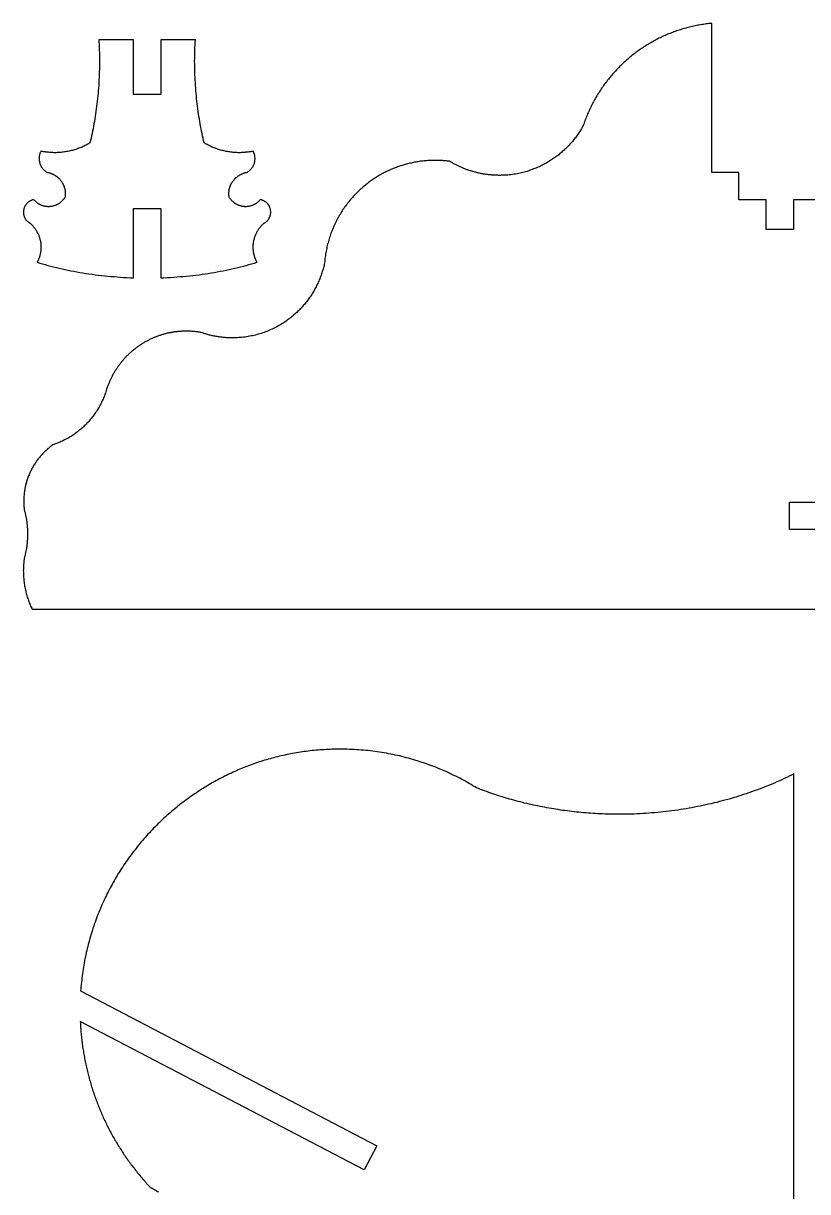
# Model space of a CAD drawing. Extents: x 205 to 567, y 321 to 897.
# Drawn here: x 205.3 to 293.3, y 452.6 to 583.7 of the extents above; entities that cross this region are included whole.
import ezdxf

# ---------------------------------------------------------------- set-up
doc = ezdxf.new("R2010")
doc.units = 0
doc.layers.add('Default_Layer', color=1, linetype='CONTINUOUS')

msp = doc.modelspace()

# ---------------------------------------------------------------- linework, layer by layer
at = {"layer": 'Default_Layer'}
for points in [[(294.79, 563.89), (291.73, 563.89), (291.73, 560.57), (288.66, 560.57), (288.66, 563.89), (285.6, 563.89), (285.6, 566.99), (285.6, 566.99), (282.54, 566.99), (282.54, 583.71), (282.38, 583.69), (282.22, 583.68), (282.07, 583.66), (281.91, 583.64), (281.75, 583.62), (281.6, 583.6), (281.44, 583.57), (281.29, 583.55), (281.13, 583.52), (280.98, 583.49), (280.82, 583.46), (280.67, 583.43), (280.52, 583.4), (280.37, 583.37), (280.22, 583.33), (280.06, 583.29), (279.91, 583.26), (279.76, 583.22), (279.62, 583.18), (279.47, 583.14), (279.32, 583.09), (279.17, 583.05), (279.02, 583), (278.88, 582.96), (278.73, 582.91), (278.59, 582.86), (278.44, 582.81), (278.3, 582.76), (278.16, 582.7), (278.01, 582.65), (277.87, 582.59), (277.73, 582.54), (277.59, 582.48), (277.45, 582.42), (277.31, 582.36), (277.17, 582.3), (277.03, 582.23), (276.9, 582.17), (276.76, 582.1), (276.62, 582.04), (276.49, 581.97), (276.35, 581.9), (276.22, 581.83), (276.09, 581.76), (275.95, 581.68), (275.82, 581.61), (275.69, 581.54), (275.56, 581.46), (275.43, 581.38), (275.3, 581.3), (275.17, 581.23), (275.05, 581.15), (274.92, 581.06), (274.8, 580.98), (274.67, 580.9), (274.55, 580.81), (274.42, 580.73), (274.3, 580.64), (274.18, 580.55), (274.06, 580.46), (273.94, 580.37), (273.82, 580.28), (273.7, 580.19), (273.58, 580.09), (273.47, 580), (273.35, 579.91), (273.24, 579.81), (273.12, 579.71), (273.01, 579.61), (272.9, 579.51), (272.79, 579.41), (272.68, 579.31), (272.57, 579.21), (272.46, 579.11), (272.35, 579), (272.24, 578.9), (272.14, 578.79), (272.03, 578.68), (271.93, 578.57), (271.82, 578.46), (271.72, 578.35), (271.62, 578.24), (271.52, 578.13), (271.42, 578.02), (271.32, 577.91), (271.23, 577.79), (271.13, 577.67), (271.03, 577.56), (270.94, 577.44), (270.85, 577.32), (270.75, 577.2), (270.66, 577.08), (270.57, 576.96), (270.48, 576.84), (270.4, 576.72), (270.31, 576.6), (270.22, 576.47), (270.14, 576.35), (270.05, 576.22), (269.97, 576.09), (269.89, 575.97), (269.81, 575.84), (269.73, 575.71), (269.65, 575.58), (269.57, 575.45), (269.5, 575.32), (269.42, 575.19), (269.35, 575.05), (269.28, 574.92), (269.2, 574.79), (269.13, 574.65), (269.06, 574.51), (269, 574.38), (268.93, 574.24), (268.86, 574.1), (268.8, 573.96), (268.73, 573.82), (268.67, 573.68), (268.61, 573.54), (268.55, 573.4), (268.49, 573.26), (268.44, 573.12), (268.38, 572.97), (268.32, 572.83), (268.27, 572.68), (268.22, 572.54), (268.17, 572.39), (268.12, 572.25), (268.05, 572.13), (267.98, 572.01), (267.91, 571.89), (267.84, 571.78), (267.77, 571.66), (267.7, 571.55), (267.62, 571.43), (267.55, 571.32), (267.47, 571.21), (267.39, 571.1), (267.31, 570.99), (267.23, 570.88), (267.15, 570.78), (267.07, 570.67), (266.98, 570.57), (266.9, 570.46), (266.81, 570.36), (266.72, 570.26), (266.63, 570.16), (266.54, 570.06), (266.45, 569.97), (266.36, 569.87), (266.26, 569.77), (266.17, 569.68), (266.07, 569.59), (265.97, 569.5), (265.87, 569.41), (265.77, 569.32), (265.67, 569.23), (265.57, 569.14), (265.47, 569.06), (265.36, 568.97), (265.26, 568.89), (265.15, 568.81), (265.04, 568.73), (264.93, 568.65), (264.82, 568.57), (264.71, 568.5), (264.6, 568.42), (264.49, 568.35), (264.37, 568.28), (264.26, 568.21), (264.14, 568.14), (264.03, 568.07), (263.91, 568), (263.79, 567.94), (263.67, 567.87), (263.55, 567.81), (263.43, 567.75), (263.31, 567.69), (263.18, 567.63), (263.06, 567.58), (262.93, 567.52), (262.81, 567.47), (262.68, 567.42), (262.55, 567.37), (262.42, 567.32), (262.29, 567.27), (262.16, 567.22), (262.03, 567.18), (261.9, 567.14), (261.77, 567.1), (261.63, 567.06), (261.5, 567.02), (261.34, 566.98), (261.18, 566.94), (261.02, 566.9), (260.85, 566.86), (260.69, 566.83), (260.52, 566.8), (260.35, 566.77), (260.17, 566.75), (260, 566.73), (259.82, 566.71), (259.64, 566.69), (259.46, 566.68), (259.37, 566.67), (259.28, 566.67), (259.19, 566.66), (259.1, 566.66), (259.01, 566.66), (258.91, 566.66), (258.82, 566.65), (258.73, 566.65), (258.63, 566.65), (258.54, 566.66), (258.44, 566.66), (258.34, 566.66), (258.25, 566.66), (258.15, 566.67), (258.06, 566.67), (257.96, 566.68), (257.87, 566.69), (257.77, 566.7), (257.68, 566.7), (257.59, 566.71), (257.49, 566.72), (257.4, 566.74), (257.3, 566.75), (257.21, 566.76), (257.12, 566.77), (257.03, 566.79), (256.93, 566.8), (256.84, 566.82), (256.75, 566.84), (256.66, 566.85), (256.57, 566.87), (256.48, 566.89), (256.39, 566.91), (256.3, 566.93), (256.21, 566.95), (256.12, 566.97), (256.03, 567), (255.94, 567.02), (255.85, 567.04), (255.76, 567.07), (255.68, 567.1), (255.59, 567.12), (255.5, 567.15), (255.41, 567.18), (255.33, 567.21), (255.24, 567.23), (255.16, 567.26), (255.07, 567.29), (254.99, 567.33), (254.9, 567.36), (254.82, 567.39), (254.73, 567.42), (254.65, 567.46), (254.57, 567.49), (254.49, 567.53), (254.4, 567.56), (254.32, 567.6), (254.24, 567.64), (254.16, 567.68), (254.08, 567.71), (254, 567.75), (253.92, 567.79), (253.84, 567.83), (253.76, 567.88), (253.69, 567.92), (253.61, 567.96), (253.53, 568), (253.46, 568.05), (253.38, 568.09), (253.3, 568.13), (253.23, 568.18), (253.15, 568.23), (253.06, 568.24), (252.96, 568.25), (252.87, 568.26), (252.77, 568.27), (252.67, 568.28), (252.57, 568.29), (252.46, 568.3), (252.36, 568.31), (252.25, 568.31), (252.15, 568.32), (252.04, 568.33), (251.93, 568.33), (251.83, 568.33), (251.72, 568.33), (251.61, 568.34), (251.5, 568.34), (251.36, 568.34), (251.22, 568.33), (251.08, 568.33), (250.94, 568.32), (250.8, 568.32), (250.67, 568.31), (250.53, 568.3), (250.39, 568.29), (250.26, 568.28), (250.12, 568.26), (249.99, 568.25), (249.85, 568.23), (249.72, 568.21), (249.58, 568.19), (249.45, 568.17), (249.32, 568.15), (249.18, 568.12), (249.05, 568.1), (248.92, 568.07), (248.79, 568.04), (248.66, 568.01), (248.53, 567.98), (248.4, 567.95), (248.27, 567.91), (248.14, 567.88), (248.01, 567.84), (247.89, 567.81), (247.76, 567.77), (247.63, 567.73), (247.51, 567.68), (247.38, 567.64), (247.26, 567.6), (247.14, 567.55), (247.01, 567.51), (246.89, 567.46), (246.77, 567.41), (246.65, 567.36), (246.53, 567.31), (246.41, 567.25), (246.29, 567.2), (246.17, 567.14), (246.05, 567.09), (245.94, 567.03), (245.82, 566.97), (245.71, 566.91), (245.59, 566.85), (245.48, 566.79), (245.36, 566.73), (245.25, 566.66), (245.14, 566.6), (245.03, 566.53), (244.92, 566.46), (244.81, 566.39), (244.7, 566.32), (244.59, 566.25), (244.49, 566.18), (244.38, 566.11), (244.28, 566.03), (244.17, 565.96), (244.07, 565.88), (243.97, 565.8), (243.87, 565.72), (243.76, 565.64), (243.67, 565.56), (243.54, 565.46), (243.43, 565.36), (243.31, 565.26), (243.19, 565.16), (243.08, 565.05), (242.96, 564.95), (242.85, 564.84), (242.74, 564.73), (242.63, 564.62), (242.52, 564.51), (242.41, 564.39), (242.31, 564.28), (242.2, 564.16), (242.1, 564.05), (242, 563.93), (241.9, 563.81), (241.8, 563.69), (241.7, 563.57), (241.61, 563.44), (241.51, 563.32), (241.42, 563.19), (241.33, 563.07), (241.24, 562.94), (241.15, 562.81), (241.07, 562.68), (240.98, 562.55), (240.9, 562.42), (240.82, 562.28), (240.74, 562.15), (240.66, 562.01), (240.58, 561.87), (240.51, 561.74), (240.44, 561.6), (240.37, 561.46), (240.3, 561.32), (240.23, 561.17), (240.16, 561.03), (240.1, 560.89), (240.04, 560.74), (239.97, 560.6), (239.92, 560.45), (239.86, 560.3), (239.8, 560.15), (239.75, 560), (239.7, 559.85), (239.65, 559.7), (239.6, 559.55), (239.55, 559.4), (239.51, 559.24), (239.47, 559.09), (239.43, 558.93), (239.39, 558.77), (239.35, 558.62), (239.32, 558.46), (239.29, 558.3), (239.26, 558.14), (239.23, 557.98), (239.2, 557.82), (239.18, 557.66), (239.15, 557.49), (239.13, 557.33), (239.12, 557.17), (239.1, 557), (239.09, 556.84), (239.05, 556.69), (239.02, 556.55), (238.99, 556.41), (238.95, 556.27), (238.91, 556.13), (238.87, 556), (238.83, 555.86), (238.79, 555.72), (238.74, 555.59), (238.69, 555.45), (238.64, 555.32), (238.59, 555.18), (238.54, 555.05), (238.49, 554.92), (238.43, 554.79), (238.38, 554.66), (238.32, 554.53), (238.26, 554.41), (238.19, 554.28), (238.13, 554.15), (238.07, 554.03), (238, 553.91), (237.93, 553.78), (237.86, 553.66), (237.79, 553.54), (237.72, 553.42), (237.64, 553.3), (237.57, 553.19), (237.49, 553.07), (237.41, 552.96), (237.33, 552.84), (237.25, 552.73), (237.17, 552.62), (237.08, 552.51), (236.99, 552.4), (236.91, 552.29), (236.82, 552.18), (236.73, 552.08), (236.64, 551.97), (236.54, 551.87), (236.45, 551.77), (236.35, 551.67), (236.26, 551.57), (236.16, 551.47), (236.06, 551.37), (235.96, 551.28), (235.86, 551.18), (235.75, 551.09), (235.65, 551), (235.54, 550.91), (235.44, 550.82), (235.33, 550.73), (235.22, 550.64), (235.11, 550.56), (235, 550.48), (234.88, 550.39), (234.77, 550.31), (234.65, 550.23), (234.54, 550.15), (234.42, 550.08), (234.3, 550), (234.18, 549.93), (234.06, 549.86), (233.94, 549.79), (233.8, 549.71), (233.65, 549.63), (233.51, 549.55), (233.36, 549.48), (233.22, 549.41), (233.07, 549.34), (232.92, 549.27), (232.76, 549.21), (232.61, 549.15), (232.46, 549.09), (232.3, 549.03), (232.14, 548.98), (231.98, 548.92), (231.82, 548.87), (231.66, 548.83), (231.5, 548.78), (231.33, 548.74), (231.17, 548.7), (231, 548.66), (230.83, 548.63), (230.66, 548.6), (230.49, 548.57), (230.32, 548.54), (230.15, 548.51), (229.98, 548.49), (229.81, 548.47), (229.63, 548.46), (229.46, 548.45), (229.28, 548.44), (229.1, 548.43), (228.92, 548.42), (228.75, 548.42), (228.63, 548.42), (228.51, 548.42), (228.39, 548.43), (228.28, 548.43), (228.16, 548.44), (228.05, 548.44), (227.93, 548.45), (227.82, 548.46), (227.7, 548.47), (227.59, 548.48), (227.47, 548.5), (227.36, 548.51), (227.25, 548.53), (227.14, 548.54), (227.02, 548.56), (226.91, 548.58), (226.8, 548.6), (226.69, 548.62), (226.58, 548.64), (226.48, 548.66), (226.37, 548.69), (226.26, 548.71), (226.16, 548.74), (226.05, 548.77), (225.95, 548.8), (225.84, 548.82), (225.74, 548.86), (225.64, 548.89), (225.54, 548.92), (225.44, 548.95), (225.34, 548.99), (225.24, 549.02), (225.14, 549.04), (225.05, 549.06), (224.95, 549.07), (224.85, 549.09), (224.75, 549.1), (224.64, 549.11), (224.54, 549.12), (224.43, 549.13), (224.33, 549.14), (224.22, 549.15), (224.11, 549.16), (224, 549.16), (223.89, 549.17), (223.78, 549.17), (223.67, 549.17), (223.56, 549.17), (223.47, 549.17), (223.37, 549.17), (223.28, 549.17), (223.18, 549.16), (223.08, 549.16), (222.99, 549.15), (222.89, 549.15), (222.8, 549.14), (222.71, 549.13), (222.61, 549.12), (222.52, 549.11), (222.42, 549.1), (222.33, 549.09), (222.24, 549.08), (222.15, 549.07), (222.05, 549.05), (221.96, 549.04), (221.87, 549.02), (221.78, 549), (221.69, 548.98), (221.6, 548.97), (221.51, 548.95), (221.42, 548.93), (221.33, 548.9), (221.24, 548.88), (221.15, 548.86), (221.06, 548.83), (220.97, 548.81), (220.88, 548.78), (220.79, 548.76), (220.71, 548.73), (220.62, 548.7), (220.53, 548.67), (220.45, 548.64), (220.36, 548.61), (220.27, 548.58), (220.19, 548.55), (220.11, 548.51), (220.02, 548.48), (219.94, 548.45), (219.85, 548.41), (219.77, 548.37), (219.69, 548.34), (219.61, 548.3), (219.52, 548.26), (219.44, 548.22), (219.36, 548.18), (219.28, 548.14), (219.2, 548.1), (219.12, 548.06), (219.04, 548.01), (218.96, 547.97), (218.88, 547.92), (218.81, 547.88), (218.73, 547.83), (218.65, 547.79), (218.58, 547.74), (218.5, 547.69), (218.42, 547.64), (218.35, 547.59), (218.27, 547.54), (218.2, 547.49), (218.13, 547.44), (218.05, 547.38), (217.98, 547.33), (217.91, 547.28), (217.84, 547.22), (217.77, 547.17), (217.7, 547.11), (217.63, 547.06), (217.56, 547), (217.49, 546.94), (217.42, 546.88), (217.35, 546.82), (217.29, 546.76), (217.22, 546.7), (217.16, 546.64), (217.09, 546.58), (217.03, 546.52), (216.96, 546.45), (216.9, 546.39), (216.83, 546.33), (216.77, 546.26), (216.71, 546.2), (216.65, 546.13), (216.59, 546.06), (216.53, 546), (216.47, 545.93), (216.41, 545.86), (216.35, 545.79), (216.3, 545.72), (216.24, 545.65), (216.18, 545.58), (216.13, 545.51), (216.07, 545.44), (216.02, 545.37), (215.96, 545.29), (215.91, 545.22), (215.86, 545.15), (215.81, 545.07), (215.76, 545), (215.71, 544.92), (215.66, 544.85), (215.61, 544.77), (215.56, 544.69), (215.51, 544.61), (215.47, 544.54), (215.42, 544.46), (215.37, 544.38), (215.33, 544.3), (215.29, 544.22), (215.24, 544.14), (215.2, 544.06), (215.16, 543.98), (215.12, 543.9), (215.08, 543.81), (215.04, 543.73), (215, 543.65), (214.96, 543.56), (214.93, 543.48), (214.89, 543.39), (214.85, 543.31), (214.82, 543.22), (214.78, 543.14), (214.75, 543.05), (214.72, 542.97), (214.69, 542.88), (214.66, 542.79), (214.62, 542.65), (214.57, 542.51), (214.53, 542.37), (214.48, 542.23), (214.43, 542.09), (214.38, 541.96), (214.33, 541.82), (214.27, 541.69), (214.22, 541.55), (214.16, 541.42), (214.1, 541.29), (214.04, 541.16), (213.97, 541.03), (213.91, 540.9), (213.84, 540.78), (213.77, 540.65), (213.7, 540.53), (213.62, 540.41), (213.55, 540.29), (213.47, 540.17), (213.39, 540.05), (213.31, 539.93), (213.23, 539.81), (213.15, 539.7), (213.06, 539.59), (212.97, 539.47), (212.88, 539.36), (212.79, 539.25), (212.7, 539.15), (212.61, 539.04), (212.51, 538.94), (212.41, 538.83), (212.32, 538.73), (212.22, 538.63), (212.11, 538.53), (212.01, 538.43), (211.91, 538.34), (211.8, 538.25), (211.69, 538.15), (211.58, 538.06), (211.47, 537.97), (211.36, 537.89), (211.25, 537.8), (211.13, 537.72), (211.02, 537.63), (210.9, 537.55), (210.78, 537.47), (210.66, 537.4), (210.54, 537.32), (210.42, 537.25), (210.29, 537.17), (210.17, 537.1), (210.04, 537.04), (209.91, 536.97), (209.78, 536.91), (209.65, 536.84), (209.52, 536.78), (209.39, 536.72), (209.26, 536.67), (209.12, 536.61), (208.99, 536.56), (208.85, 536.51), (208.71, 536.46), (208.58, 536.41), (208.48, 536.34), (208.39, 536.27), (208.3, 536.2), (208.21, 536.13), (208.12, 536.06), (208.04, 535.99), (207.95, 535.91), (207.87, 535.83), (207.78, 535.76), (207.7, 535.68), (207.62, 535.6), (207.54, 535.52), (207.46, 535.43), (207.38, 535.35), (207.3, 535.27), (207.23, 535.18), (207.15, 535.1), (207.08, 535.01), (207.01, 534.92), (206.94, 534.83), (206.87, 534.74), (206.8, 534.65), (206.74, 534.56), (206.67, 534.46), (206.61, 534.37), (206.55, 534.27), (206.48, 534.18), (206.43, 534.08), (206.37, 533.98), (206.31, 533.88), (206.26, 533.78), (206.2, 533.68), (206.15, 533.58), (206.1, 533.48), (206.05, 533.37), (206, 533.27), (205.95, 533.16), (205.91, 533.06), (205.87, 532.95), (205.82, 532.84), (205.78, 532.73), (205.74, 532.63), (205.71, 532.52), (205.67, 532.41), (205.64, 532.29), (205.61, 532.18), (205.57, 532.07), (205.55, 531.96), (205.52, 531.84), (205.49, 531.73), (205.47, 531.61), (205.45, 531.5), (205.43, 531.38), (205.41, 531.27), (205.39, 531.15), (205.37, 531.03), (205.36, 530.91), (205.35, 530.79), (205.34, 530.67), (205.33, 530.55), (205.32, 530.43), (205.32, 530.31), (205.32, 530.19), (205.32, 530.07), (205.32, 529.95), (205.32, 529.83), (205.32, 529.71), (205.33, 529.59), (205.34, 529.47), (205.35, 529.36), (205.36, 529.25), (205.37, 529.14), (205.39, 529.06), (205.41, 528.99), (205.43, 528.91), (205.46, 528.83), (205.47, 528.75), (205.49, 528.67), (205.51, 528.59), (205.53, 528.51), (205.56, 528.34), (205.59, 528.17), (205.62, 528), (205.63, 527.92), (205.65, 527.83), (205.66, 527.75), (205.67, 527.66), (205.68, 527.57), (205.69, 527.49), (205.7, 527.4), (205.71, 527.31), (205.71, 527.22), (205.72, 527.13), (205.73, 527.04), (205.73, 526.96), (205.73, 526.87), (205.74, 526.78), (205.74, 526.69), (205.74, 526.59), (205.74, 526.5), (205.74, 526.41), (205.74, 526.32), (205.74, 526.23), (205.74, 526.14), (205.74, 526.05), (205.73, 525.96), (205.73, 525.87), (205.73, 525.78), (205.72, 525.69), (205.71, 525.6), (205.71, 525.52), (205.7, 525.43), (205.69, 525.34), (205.68, 525.25), (205.67, 525.17), (205.66, 525.08), (205.65, 524.99), (205.63, 524.91), (205.62, 524.82), (205.59, 524.65), (205.56, 524.49), (205.53, 524.32), (205.51, 524.24), (205.49, 524.16), (205.47, 524.08), (205.46, 524), (205.43, 523.92), (205.41, 523.84), (205.39, 523.76), (205.37, 523.69), (205.36, 523.61), (205.35, 523.53), (205.34, 523.45), (205.33, 523.36), (205.32, 523.28), (205.31, 523.19), (205.31, 523.11), (205.3, 523.02), (205.29, 522.93), (205.29, 522.85), (205.28, 522.76), (205.28, 522.67), (205.28, 522.58), (205.28, 522.48), (205.28, 522.39), (205.27, 522.3), (205.28, 522.15), (205.28, 522.01), (205.28, 521.86), (205.29, 521.71), (205.3, 521.57), (205.31, 521.42), (205.33, 521.28), (205.34, 521.14), (205.36, 520.99), (205.38, 520.85), (205.4, 520.71), (205.42, 520.57), (205.45, 520.43), (205.48, 520.29), (205.5, 520.15), (205.54, 520.02), (205.57, 519.88), (205.6, 519.74), (205.64, 519.61), (205.68, 519.48), (205.72, 519.34), (205.76, 519.21), (205.8, 519.08), (205.85, 518.95), (205.89, 518.83), (205.94, 518.7), (205.99, 518.57), (206.04, 518.45), (206.09, 518.32), (206.15, 518.2), (206.21, 518.08), (206.26, 517.96), (380.15, 517.96)], [(378.03, 526.9), (291.27, 526.9), (291.27, 529.97), (376.27, 529.97)], [(291.77, 413.89), (291.77, 499.49), (291.5, 499.35), (291.23, 499.22), (290.96, 499.09), (290.68, 498.97), (290.41, 498.84), (290.13, 498.72), (289.85, 498.59), (289.57, 498.47), (289.29, 498.35), (289.01, 498.24), (288.73, 498.12), (288.44, 498.01), (288.16, 497.9), (287.87, 497.79), (287.58, 497.68), (287.29, 497.58), (287, 497.47), (286.71, 497.37), (286.42, 497.27), (286.12, 497.17), (285.82, 497.08), (285.53, 496.98), (285.23, 496.89), (284.93, 496.8), (284.63, 496.71), (284.33, 496.63), (284.02, 496.54), (283.72, 496.46), (283.41, 496.38), (283.11, 496.3), (282.8, 496.23), (282.49, 496.15), (282.18, 496.08), (281.87, 496.01), (281.56, 495.94), (281.25, 495.88), (280.94, 495.82), (280.62, 495.76), (280.31, 495.7), (279.99, 495.64), (279.67, 495.59), (279.35, 495.53), (279.04, 495.48), (278.72, 495.44), (278.4, 495.39), (278.07, 495.35), (277.75, 495.31), (277.43, 495.27), (277.1, 495.23), (276.78, 495.2), (276.45, 495.16), (276.13, 495.13), (275.8, 495.11), (275.47, 495.08), (275.14, 495.06), (274.82, 495.04), (274.49, 495.02), (274.15, 495), (273.82, 494.99), (273.49, 494.98), (273.16, 494.97), (272.83, 494.97), (272.49, 494.96), (272.16, 494.96), (271.89, 494.96), (271.62, 494.96), (271.35, 494.97), (271.08, 494.97), (270.81, 494.98), (270.55, 494.99), (270.28, 495), (270.01, 495.01), (269.75, 495.02), (269.48, 495.04), (269.22, 495.06), (268.95, 495.07), (268.69, 495.09), (268.42, 495.11), (268.16, 495.14), (267.9, 495.16), (267.63, 495.19), (267.37, 495.21), (267.11, 495.24), (266.85, 495.27), (266.59, 495.3), (266.33, 495.33), (266.07, 495.37), (265.82, 495.4), (265.56, 495.44), (265.3, 495.48), (265.05, 495.52), (264.79, 495.56), (264.54, 495.6), (264.28, 495.65), (264.03, 495.69), (263.78, 495.74), (263.52, 495.79), (263.27, 495.84), (263.02, 495.89), (262.77, 495.94), (262.53, 495.99), (262.28, 496.05), (262.03, 496.1), (261.78, 496.16), (261.54, 496.22), (261.29, 496.28), (261.05, 496.34), (260.81, 496.4), (260.57, 496.47), (260.32, 496.53), (260.08, 496.6), (259.85, 496.67), (259.61, 496.74), (259.37, 496.81), (259.13, 496.88), (258.9, 496.95), (258.66, 497.03), (258.43, 497.1), (258.2, 497.18), (257.97, 497.26), (257.73, 497.34), (257.51, 497.42), (257.28, 497.5), (257.05, 497.58), (256.82, 497.66), (256.6, 497.75), (256.37, 497.84), (256.15, 497.92), (255.94, 498.05), (255.74, 498.17), (255.53, 498.3), (255.32, 498.42), (255.11, 498.54), (254.9, 498.66), (254.69, 498.78), (254.47, 498.89), (254.26, 499), (254.04, 499.12), (253.82, 499.23), (253.6, 499.33), (253.38, 499.44), (253.16, 499.55), (252.94, 499.65), (252.72, 499.75), (252.49, 499.85), (252.26, 499.95), (252.04, 500.04), (251.81, 500.14), (251.58, 500.23), (251.35, 500.32), (251.12, 500.41), (250.88, 500.49), (250.65, 500.58), (250.41, 500.66), (250.18, 500.74), (249.94, 500.82), (249.7, 500.9), (249.46, 500.97), (249.22, 501.04), (248.98, 501.11), (248.74, 501.18), (248.5, 501.25), (248.25, 501.31), (248.01, 501.38), (247.76, 501.44), (247.52, 501.5), (247.27, 501.55), (247.02, 501.61), (246.77, 501.66), (246.52, 501.71), (246.27, 501.76), (246.02, 501.8), (245.77, 501.85), (245.51, 501.89), (245.26, 501.93), (245, 501.97), (244.75, 502), (244.49, 502.04), (244.24, 502.07), (243.98, 502.1), (243.72, 502.12), (243.46, 502.15), (243.2, 502.17), (242.94, 502.19), (242.68, 502.2), (242.42, 502.22), (242.15, 502.23), (241.89, 502.24), (241.63, 502.25), (241.36, 502.26), (241.1, 502.26), (240.83, 502.26), (240.6, 502.26), (240.38, 502.26), (240.15, 502.25), (239.92, 502.25), (239.7, 502.24), (239.47, 502.23), (239.25, 502.22), (239.02, 502.21), (238.8, 502.19), (238.57, 502.18), (238.35, 502.16), (238.13, 502.14), (237.91, 502.12), (237.68, 502.1), (237.46, 502.07), (237.24, 502.04), (237.02, 502.02), (236.8, 501.99), (236.59, 501.96), (236.37, 501.92), (236.15, 501.89), (235.93, 501.85), (235.72, 501.82), (235.5, 501.78), (235.29, 501.74), (235.07, 501.7), (234.86, 501.65), (234.64, 501.61), (234.43, 501.56), (234.22, 501.51), (234.01, 501.47), (233.8, 501.41), (233.59, 501.36), (233.38, 501.31), (233.17, 501.25), (232.97, 501.2), (232.76, 501.14), (232.55, 501.08), (232.35, 501.02), (232.14, 500.95), (231.94, 500.89), (231.74, 500.83), (231.54, 500.76), (231.34, 500.69), (231.14, 500.62), (230.94, 500.55), (230.74, 500.48), (230.54, 500.4), (230.34, 500.33), (230.15, 500.25), (229.95, 500.17), (229.76, 500.1), (229.57, 500.02), (229.38, 499.93), (229.18, 499.85), (228.99, 499.77), (228.81, 499.68), (228.62, 499.59), (228.43, 499.51), (228.24, 499.42), (228.06, 499.33), (227.87, 499.23), (227.69, 499.14), (227.51, 499.05), (227.3, 498.94), (227.09, 498.83), (226.89, 498.71), (226.68, 498.6), (226.48, 498.48), (226.28, 498.37), (226.08, 498.25), (225.87, 498.13), (225.67, 498.01), (225.48, 497.89), (225.28, 497.76), (225.08, 497.63), (224.89, 497.51), (224.69, 497.38), (224.5, 497.25), (224.31, 497.12), (224.12, 496.98), (223.93, 496.85), (223.74, 496.71), (223.55, 496.58), (223.36, 496.44), (223.18, 496.3), (223, 496.16), (222.81, 496.01), (222.63, 495.87), (222.45, 495.72), (222.27, 495.58), (222.09, 495.43), (221.92, 495.28), (221.74, 495.13), (221.57, 494.98), (221.39, 494.82), (221.22, 494.67), (221.05, 494.51), (220.88, 494.36), (220.71, 494.2), (220.55, 494.04), (220.38, 493.88), (220.22, 493.71), (220.06, 493.55), (219.89, 493.39), (219.73, 493.22), (219.58, 493.05), (219.42, 492.88), (219.26, 492.71), (219.11, 492.54), (218.95, 492.37), (218.8, 492.2), (218.65, 492.02), (218.5, 491.85), (218.35, 491.67), (218.21, 491.49), (218.06, 491.31), (217.92, 491.13), (217.77, 490.95), (217.63, 490.77), (217.49, 490.59), (217.36, 490.4), (217.22, 490.21), (217.08, 490.03), (216.95, 489.84), (216.82, 489.65), (216.69, 489.46), (216.56, 489.27), (216.43, 489.08), (216.3, 488.88), (216.18, 488.69), (216.06, 488.49), (215.93, 488.3), (215.81, 488.1), (215.69, 487.9), (215.58, 487.7), (215.46, 487.5), (215.35, 487.3), (215.23, 487.09), (215.12, 486.89), (215.01, 486.69), (214.91, 486.48), (214.8, 486.27), (214.7, 486.07), (214.59, 485.86), (214.49, 485.65), (214.39, 485.44), (214.29, 485.23), (214.2, 485.02), (214.1, 484.8), (214.01, 484.59), (213.92, 484.37), (213.83, 484.16), (213.74, 483.94), (213.65, 483.72), (213.57, 483.51), (213.48, 483.29), (213.4, 483.07), (213.32, 482.85), (213.24, 482.62), (213.17, 482.4), (213.09, 482.18), (213.02, 481.95), (212.95, 481.73), (212.88, 481.5), (212.81, 481.28), (212.75, 481.05), (212.68, 480.82), (212.62, 480.59), (212.56, 480.36), (212.5, 480.13), (212.45, 479.9), (212.39, 479.67), (212.34, 479.44), (212.29, 479.2), (212.24, 478.97), (212.19, 478.74), (212.14, 478.5), (212.1, 478.27), (212.06, 478.03), (212.02, 477.79), (211.98, 477.55), (211.94, 477.31), (211.91, 477.08), (211.88, 476.84), (211.85, 476.59), (211.82, 476.35), (211.79, 476.11), (211.77, 475.87), (211.74, 475.63), (211.72, 475.38), (211.7, 475.14), (244.94, 457.77), (243.51, 455.05), (211.66, 471.69), (211.67, 471.52), (211.68, 471.36), (211.69, 471.19), (211.7, 471.02), (211.71, 470.85), (211.73, 470.68), (211.74, 470.52), (211.76, 470.35), (211.77, 470.18), (211.79, 470.02), (211.81, 469.85), (211.83, 469.68), (211.84, 469.52), (211.87, 469.35), (211.89, 469.19), (211.91, 469.02), (211.93, 468.86), (211.96, 468.69), (211.98, 468.53), (212.01, 468.37), (212.04, 468.2), (212.06, 468.04), (212.09, 467.88), (212.12, 467.72), (212.15, 467.55), (212.18, 467.39), (212.22, 467.23), (212.25, 467.07), (212.28, 466.91), (212.32, 466.75), (212.35, 466.59), (212.39, 466.43), (212.43, 466.27), (212.46, 466.11), (212.5, 465.95), (212.54, 465.8), (212.58, 465.64), (212.63, 465.48), (212.67, 465.33), (212.71, 465.17), (212.76, 465.01), (212.8, 464.86), (212.85, 464.7), (212.89, 464.55), (212.94, 464.39), (212.99, 464.24), (213.04, 464.08), (213.09, 463.93), (213.14, 463.78), (213.19, 463.62), (213.24, 463.47), (213.3, 463.32), (213.35, 463.17), (213.4, 463.02), (213.46, 462.87), (213.52, 462.72), (213.57, 462.57), (213.63, 462.42), (213.69, 462.27), (213.75, 462.12), (213.81, 461.97), (213.87, 461.82), (213.93, 461.67), (214, 461.53), (214.06, 461.38), (214.12, 461.23), (214.19, 461.09), (214.25, 460.94), (214.32, 460.8), (214.39, 460.65), (214.46, 460.51), (214.52, 460.37), (214.59, 460.22), (214.66, 460.08), (214.73, 459.94), (214.81, 459.8), (214.88, 459.66), (214.95, 459.52), (215.03, 459.37), (215.1, 459.24), (215.18, 459.1), (215.25, 458.96), (215.33, 458.82), (215.41, 458.68), (215.49, 458.54), (215.56, 458.41), (215.64, 458.27), (215.72, 458.13), (215.81, 458), (215.89, 457.86), (215.97, 457.73), (216.05, 457.59), (216.14, 457.46), (216.22, 457.33), (216.31, 457.19), (216.39, 457.06), (216.48, 456.93), (216.57, 456.8), (216.66, 456.67), (216.74, 456.54), (216.83, 456.41), (216.92, 456.28), (217.02, 456.15), (217.11, 456.02), (217.2, 455.9), (217.29, 455.77), (217.39, 455.64), (217.48, 455.52), (217.57, 455.39), (217.67, 455.27), (217.77, 455.14), (217.86, 455.02), (217.96, 454.9), (218.06, 454.77), (218.16, 454.65), (218.26, 454.53), (218.36, 454.41), (218.46, 454.29), (218.56, 454.17), (218.66, 454.05), (218.76, 453.93), (218.87, 453.81), (218.97, 453.7), (219.07, 453.58), (219.18, 453.46), (219.28, 453.35), (219.39, 453.23), (219.5, 453.12), (219.62, 453.05), (219.74, 452.99), (219.86, 452.92), (219.98, 452.86), (220.1, 452.79), (220.22, 452.72), (220.33, 452.65), (220.45, 452.58)]]:
    msp.add_lwpolyline(points, dxfattribs=at)
msp.add_lwpolyline([(220.7, 581.87), (220.7, 575.73), (217.62, 575.73), (217.62, 581.87), (213.74, 581.87), (213.76, 581.6), (213.77, 581.31), (213.79, 581.02), (213.8, 580.72), (213.81, 580.41), (213.81, 580.1), (213.82, 579.78), (213.82, 579.47), (213.82, 579.16), (213.81, 578.86), (213.81, 578.56), (213.8, 578.25), (213.79, 577.95), (213.78, 577.65), (213.76, 577.35), (213.74, 577.05), (213.73, 576.75), (213.71, 576.45), (213.68, 576.16), (213.66, 575.86), (213.63, 575.57), (213.6, 575.28), (213.57, 574.98), (213.54, 574.69), (213.5, 574.41), (213.46, 574.12), (213.42, 573.83), (213.38, 573.55), (213.34, 573.27), (213.3, 572.99), (213.25, 572.71), (213.2, 572.43), (213.15, 572.16), (213.1, 571.88), (213.04, 571.61), (212.99, 571.35), (212.93, 571.08), (212.87, 570.81), (212.81, 570.55), (212.75, 570.29), (212.64, 570.23), (212.53, 570.17), (212.42, 570.11), (212.31, 570.05), (212.2, 569.99), (212.09, 569.94), (211.98, 569.89), (211.86, 569.83), (211.75, 569.78), (211.63, 569.74), (211.51, 569.69), (211.39, 569.65), (211.27, 569.61), (211.15, 569.57), (211.03, 569.53), (210.9, 569.49), (210.78, 569.46), (210.65, 569.43), (210.53, 569.4), (210.4, 569.37), (210.27, 569.34), (210.14, 569.32), (210.01, 569.3), (209.88, 569.28), (209.75, 569.26), (209.62, 569.25), (209.49, 569.23), (209.35, 569.22), (209.22, 569.21), (209.08, 569.21), (208.95, 569.2), (208.81, 569.2), (208.71, 569.2), (208.6, 569.21), (208.5, 569.21), (208.4, 569.21), (208.3, 569.22), (208.2, 569.23), (208.1, 569.24), (208, 569.25), (207.9, 569.26), (207.8, 569.27), (207.71, 569.28), (207.61, 569.3), (207.52, 569.31), (207.43, 569.33), (207.34, 569.35), (207.25, 569.36), (207.23, 569.32), (207.2, 569.27), (207.18, 569.23), (207.16, 569.18), (207.14, 569.13), (207.13, 569.08), (207.11, 569.03), (207.1, 568.97), (207.09, 568.92), (207.07, 568.87), (207.06, 568.81), (207.06, 568.76), (207.05, 568.7), (207.05, 568.65), (207.04, 568.59), (207.04, 568.54), (207.04, 568.47), (207.05, 568.41), (207.05, 568.35), (207.06, 568.29), (207.07, 568.23), (207.08, 568.18), (207.09, 568.12), (207.11, 568.06), (207.12, 568), (207.14, 567.95), (207.16, 567.89), (207.19, 567.84), (207.21, 567.79), (207.24, 567.74), (207.26, 567.68), (207.29, 567.63), (207.32, 567.58), (207.35, 567.54), (207.39, 567.49), (207.42, 567.44), (207.46, 567.4), (207.5, 567.36), (207.54, 567.31), (207.58, 567.27), (207.62, 567.23), (207.66, 567.19), (207.71, 567.16), (207.75, 567.12), (207.8, 567.09), (207.85, 567.06), (207.9, 567.02), (207.95, 566.99), (208, 566.98), (208.05, 566.97), (208.11, 566.96), (208.16, 566.95), (208.21, 566.93), (208.26, 566.92), (208.32, 566.9), (208.37, 566.88), (208.42, 566.86), (208.47, 566.84), (208.52, 566.82), (208.56, 566.8), (208.61, 566.78), (208.66, 566.76), (208.71, 566.73), (208.75, 566.7), (208.8, 566.68), (208.84, 566.65), (208.89, 566.62), (208.93, 566.59), (208.97, 566.56), (209.02, 566.53), (209.06, 566.5), (209.1, 566.47), (209.14, 566.43), (209.18, 566.4), (209.22, 566.36), (209.25, 566.32), (209.29, 566.29), (209.33, 566.25), (209.36, 566.21), (209.4, 566.17), (209.43, 566.13), (209.46, 566.09), (209.49, 566.05), (209.53, 566.01), (209.56, 565.96), (209.58, 565.92), (209.61, 565.88), (209.64, 565.83), (209.67, 565.79), (209.69, 565.74), (209.72, 565.69), (209.74, 565.65), (209.76, 565.6), (209.78, 565.55), (209.8, 565.5), (209.82, 565.45), (209.84, 565.4), (209.86, 565.35), (209.87, 565.3), (209.89, 565.25), (209.9, 565.2), (209.92, 565.14), (209.93, 565.09), (209.94, 565.04), (209.95, 564.98), (209.95, 564.93), (209.96, 564.87), (209.97, 564.82), (209.97, 564.76), (209.97, 564.71), (209.98, 564.65), (209.98, 564.6), (209.98, 564.55), (209.98, 564.49), (209.97, 564.44), (209.97, 564.39), (209.96, 564.34), (209.96, 564.3), (209.95, 564.25), (209.95, 564.21), (209.91, 564.15), (209.88, 564.1), (209.84, 564.04), (209.8, 563.99), (209.76, 563.94), (209.72, 563.89), (209.68, 563.85), (209.64, 563.8), (209.6, 563.75), (209.55, 563.71), (209.5, 563.67), (209.45, 563.63), (209.4, 563.59), (209.35, 563.55), (209.3, 563.51), (209.25, 563.48), (209.2, 563.44), (209.14, 563.41), (209.08, 563.38), (209.03, 563.35), (208.97, 563.33), (208.91, 563.3), (208.85, 563.28), (208.79, 563.26), (208.73, 563.24), (208.67, 563.22), (208.6, 563.2), (208.54, 563.19), (208.47, 563.17), (208.41, 563.16), (208.34, 563.15), (208.28, 563.15), (208.24, 563.15), (208.19, 563.14), (208.15, 563.14), (208.11, 563.14), (208.04, 563.14), (207.98, 563.15), (207.92, 563.15), (207.86, 563.16), (207.8, 563.16), (207.74, 563.17), (207.68, 563.18), (207.62, 563.2), (207.57, 563.21), (207.51, 563.23), (207.45, 563.24), (207.4, 563.26), (207.34, 563.28), (207.29, 563.31), (207.23, 563.33), (207.18, 563.35), (207.13, 563.38), (207.08, 563.41), (207.03, 563.44), (206.98, 563.47), (206.93, 563.5), (206.88, 563.53), (206.83, 563.57), (206.79, 563.6), (206.74, 563.64), (206.7, 563.68), (206.66, 563.71), (206.62, 563.75), (206.57, 563.8), (206.54, 563.84), (206.5, 563.88), (206.46, 563.93), (206.4, 563.92), (206.35, 563.9), (206.29, 563.89), (206.24, 563.87), (206.19, 563.85), (206.14, 563.83), (206.09, 563.81), (206.04, 563.78), (205.99, 563.76), (205.94, 563.73), (205.9, 563.7), (205.85, 563.67), (205.81, 563.64), (205.77, 563.6), (205.73, 563.56), (205.69, 563.53), (205.65, 563.49), (205.62, 563.45), (205.58, 563.4), (205.55, 563.36), (205.52, 563.32), (205.49, 563.27), (205.46, 563.22), (205.43, 563.18), (205.41, 563.13), (205.39, 563.08), (205.37, 563.02), (205.35, 562.97), (205.33, 562.92), (205.32, 562.86), (205.31, 562.81), (205.3, 562.75), (205.29, 562.7), (205.28, 562.65), (205.28, 562.59), (205.28, 562.53), (205.28, 562.48), (205.28, 562.43), (205.29, 562.38), (205.29, 562.33), (205.3, 562.28), (205.31, 562.24), (205.32, 562.19), (205.33, 562.14), (205.35, 562.09), (205.36, 562.05), (205.38, 562), (205.4, 561.96), (205.42, 561.92), (205.44, 561.87), (205.46, 561.83), (205.49, 561.79), (205.51, 561.75), (205.54, 561.71), (205.57, 561.67), (205.6, 561.64), (205.63, 561.6), (205.66, 561.57), (205.69, 561.53), (205.73, 561.5), (205.76, 561.47), (205.8, 561.44), (205.84, 561.41), (205.88, 561.38), (205.92, 561.35), (205.96, 561.33), (206, 561.3), (206.04, 561.28), (206.11, 561.21), (206.18, 561.15), (206.24, 561.09), (206.31, 561.02), (206.37, 560.95), (206.43, 560.88), (206.49, 560.81), (206.54, 560.73), (206.6, 560.66), (206.65, 560.58), (206.7, 560.5), (206.75, 560.42), (206.8, 560.34), (206.84, 560.26), (206.88, 560.18), (206.92, 560.09), (206.96, 560.01), (207, 559.92), (207.03, 559.83), (207.06, 559.74), (207.09, 559.65), (207.12, 559.56), (207.14, 559.47), (207.17, 559.38), (207.19, 559.28), (207.2, 559.19), (207.22, 559.09), (207.23, 559), (207.24, 558.9), (207.24, 558.8), (207.25, 558.7), (207.25, 558.6), (207.25, 558.54), (207.25, 558.49), (207.25, 558.43), (207.24, 558.37), (207.24, 558.31), (207.23, 558.26), (207.23, 558.2), (207.22, 558.14), (207.21, 558.09), (207.2, 558.03), (207.2, 557.97), (207.19, 557.92), (207.17, 557.86), (207.16, 557.81), (207.15, 557.76), (207.14, 557.7), (207.12, 557.65), (207.11, 557.6), (207.09, 557.54), (207.07, 557.49), (207.06, 557.44), (207.04, 557.39), (207.02, 557.34), (207, 557.29), (206.98, 557.24), (206.96, 557.19), (206.94, 557.14), (206.91, 557.09), (206.89, 557.04), (206.87, 556.99), (206.84, 556.95), (206.82, 556.9), (207.12, 556.81), (207.42, 556.72), (207.73, 556.64), (208.04, 556.55), (208.36, 556.47), (208.67, 556.39), (208.99, 556.31), (209.31, 556.24), (209.63, 556.16), (209.96, 556.09), (210.29, 556.02), (210.62, 555.96), (210.95, 555.89), (211.28, 555.83), (211.62, 555.77), (211.96, 555.72), (212.3, 555.66), (212.64, 555.61), (212.99, 555.56), (213.34, 555.51), (213.68, 555.47), (214.03, 555.43), (214.39, 555.39), (214.74, 555.35), (215.1, 555.32), (215.45, 555.29), (215.81, 555.26), (216.17, 555.23), (216.53, 555.21), (216.9, 555.19), (217.26, 555.17), (217.62, 555.16), (217.62, 562.93), (220.7, 562.93), (220.7, 555.16), (221.06, 555.17), (221.43, 555.19), (221.79, 555.21), (222.15, 555.23), (222.51, 555.26), (222.87, 555.29), (223.23, 555.32), (223.58, 555.35), (223.93, 555.39), (224.29, 555.43), (224.64, 555.47), (224.99, 555.51), (225.33, 555.56), (225.68, 555.61), (226.02, 555.66), (226.36, 555.72), (226.7, 555.77), (227.04, 555.83), (227.37, 555.89), (227.7, 555.96), (228.04, 556.02), (228.36, 556.09), (228.69, 556.16), (229.01, 556.24), (229.33, 556.31), (229.65, 556.39), (229.97, 556.47), (230.28, 556.55), (230.59, 556.64), (230.9, 556.72), (231.2, 556.81), (231.5, 556.9), (231.48, 556.95), (231.45, 556.99), (231.43, 557.04), (231.41, 557.09), (231.38, 557.14), (231.36, 557.19), (231.34, 557.24), (231.32, 557.29), (231.3, 557.34), (231.28, 557.39), (231.26, 557.44), (231.25, 557.49), (231.23, 557.54), (231.21, 557.6), (231.2, 557.65), (231.18, 557.7), (231.17, 557.76), (231.16, 557.81), (231.15, 557.86), (231.14, 557.92), (231.13, 557.97), (231.12, 558.03), (231.11, 558.09), (231.1, 558.14), (231.09, 558.2), (231.09, 558.26), (231.08, 558.31), (231.08, 558.37), (231.07, 558.43), (231.07, 558.49), (231.07, 558.54), (231.07, 558.6), (231.07, 558.7), (231.08, 558.8), (231.08, 558.9), (231.09, 559), (231.1, 559.09), (231.12, 559.19), (231.14, 559.28), (231.16, 559.38), (231.18, 559.47), (231.2, 559.56), (231.23, 559.65), (231.26, 559.74), (231.29, 559.83), (231.32, 559.92), (231.36, 560.01), (231.4, 560.09), (231.44, 560.18), (231.48, 560.26), (231.52, 560.34), (231.57, 560.42), (231.62, 560.5), (231.67, 560.58), (231.72, 560.66), (231.78, 560.73), (231.83, 560.81), (231.89, 560.88), (231.95, 560.95), (232.01, 561.02), (232.08, 561.09), (232.14, 561.15), (232.21, 561.21), (232.28, 561.28), (232.32, 561.3), (232.36, 561.33), (232.4, 561.35), (232.44, 561.38), (232.48, 561.41), (232.52, 561.44), (232.56, 561.47), (232.59, 561.5), (232.63, 561.53), (232.66, 561.57), (232.69, 561.6), (232.72, 561.64), (232.75, 561.67), (232.78, 561.71), (232.81, 561.75), (232.83, 561.79), (232.86, 561.83), (232.88, 561.87), (232.9, 561.92), (232.92, 561.96), (232.94, 562), (232.96, 562.05), (232.97, 562.09), (232.99, 562.14), (233, 562.19), (233.01, 562.24), (233.02, 562.28), (233.03, 562.33), (233.03, 562.38), (233.04, 562.43), (233.04, 562.48), (233.04, 562.53), (233.04, 562.59), (233.04, 562.65), (233.03, 562.7), (233.03, 562.75), (233.02, 562.81), (233, 562.86), (232.99, 562.92), (232.97, 562.97), (232.95, 563.02), (232.93, 563.08), (232.91, 563.13), (232.89, 563.18), (232.86, 563.22), (232.83, 563.27), (232.8, 563.32), (232.77, 563.36), (232.74, 563.4), (232.71, 563.45), (232.67, 563.49), (232.63, 563.53), (232.59, 563.56), (232.55, 563.6), (232.51, 563.64), (232.47, 563.67), (232.42, 563.7), (232.38, 563.73), (232.33, 563.76), (232.28, 563.78), (232.23, 563.81), (232.18, 563.83), (232.13, 563.85), (232.08, 563.87), (232.03, 563.89), (231.97, 563.9), (231.92, 563.92), (231.86, 563.93), (231.82, 563.88), (231.79, 563.84), (231.75, 563.8), (231.71, 563.75), (231.66, 563.71), (231.62, 563.68), (231.58, 563.64), (231.53, 563.6), (231.49, 563.57), (231.44, 563.53), (231.39, 563.5), (231.34, 563.47), (231.29, 563.44), (231.24, 563.41), (231.19, 563.38), (231.14, 563.35), (231.09, 563.33), (231.03, 563.31), (230.98, 563.28), (230.92, 563.26), (230.87, 563.24), (230.81, 563.23), (230.75, 563.21), (230.7, 563.2), (230.64, 563.18), (230.58, 563.17), (230.52, 563.16), (230.46, 563.16), (230.4, 563.15), (230.34, 563.15), (230.28, 563.14), (230.21, 563.14), (230.17, 563.14), (230.13, 563.14), (230.08, 563.15), (230.05, 563.15), (229.98, 563.15), (229.91, 563.16), (229.85, 563.17), (229.78, 563.19), (229.72, 563.2), (229.66, 563.22), (229.59, 563.24), (229.53, 563.26), (229.47, 563.28), (229.41, 563.3), (229.35, 563.33), (229.29, 563.35), (229.24, 563.38), (229.18, 563.41), (229.13, 563.44), (229.07, 563.48), (229.02, 563.51), (228.97, 563.55), (228.92, 563.59), (228.87, 563.63), (228.82, 563.67), (228.77, 563.71), (228.73, 563.75), (228.68, 563.8), (228.64, 563.85), (228.6, 563.89), (228.56, 563.94), (228.52, 563.99), (228.48, 564.04), (228.44, 564.1), (228.41, 564.15), (228.38, 564.21), (228.37, 564.25), (228.36, 564.3), (228.36, 564.34), (228.35, 564.39), (228.35, 564.44), (228.35, 564.49), (228.34, 564.55), (228.34, 564.6), (228.34, 564.65), (228.35, 564.71), (228.35, 564.76), (228.35, 564.82), (228.36, 564.87), (228.37, 564.93), (228.37, 564.98), (228.38, 565.04), (228.39, 565.09), (228.41, 565.14), (228.42, 565.2), (228.43, 565.25), (228.45, 565.3), (228.46, 565.35), (228.48, 565.4), (228.5, 565.45), (228.52, 565.5), (228.54, 565.55), (228.56, 565.6), (228.58, 565.65), (228.6, 565.69), (228.63, 565.74), (228.65, 565.79), (228.68, 565.83), (228.71, 565.88), (228.74, 565.92), (228.77, 565.96), (228.8, 566.01), (228.83, 566.05), (228.86, 566.09), (228.89, 566.13), (228.92, 566.17), (228.96, 566.21), (228.99, 566.25), (229.03, 566.29), (229.07, 566.32), (229.1, 566.36), (229.14, 566.4), (229.18, 566.43), (229.22, 566.47), (229.26, 566.5), (229.3, 566.53), (229.35, 566.56), (229.39, 566.59), (229.43, 566.62), (229.48, 566.65), (229.52, 566.68), (229.57, 566.7), (229.61, 566.73), (229.66, 566.76), (229.71, 566.78), (229.76, 566.8), (229.81, 566.82), (229.85, 566.84), (229.9, 566.86), (229.95, 566.88), (230, 566.9), (230.06, 566.92), (230.11, 566.93), (230.16, 566.95), (230.21, 566.96), (230.27, 566.97), (230.32, 566.98), (230.37, 566.99), (230.42, 567.02), (230.47, 567.06), (230.52, 567.09), (230.57, 567.12), (230.61, 567.16), (230.66, 567.19), (230.7, 567.23), (230.74, 567.27), (230.79, 567.31), (230.82, 567.36), (230.86, 567.4), (230.9, 567.44), (230.93, 567.49), (230.97, 567.54), (231, 567.58), (231.03, 567.63), (231.06, 567.68), (231.09, 567.74), (231.11, 567.79), (231.14, 567.84), (231.16, 567.89), (231.18, 567.95), (231.2, 568), (231.21, 568.06), (231.23, 568.12), (231.24, 568.18), (231.25, 568.23), (231.26, 568.29), (231.27, 568.35), (231.27, 568.41), (231.28, 568.47), (231.28, 568.54), (231.28, 568.59), (231.27, 568.65), (231.27, 568.7), (231.26, 568.76), (231.26, 568.81), (231.25, 568.87), (231.24, 568.92), (231.22, 568.97), (231.21, 569.03), (231.19, 569.08), (231.18, 569.13), (231.16, 569.18), (231.14, 569.23), (231.12, 569.27), (231.1, 569.32), (231.07, 569.36), (230.98, 569.35), (230.89, 569.33), (230.8, 569.31), (230.71, 569.3), (230.61, 569.28), (230.52, 569.27), (230.42, 569.26), (230.32, 569.25), (230.22, 569.24), (230.12, 569.23), (230.02, 569.22), (229.92, 569.21), (229.82, 569.21), (229.72, 569.21), (229.61, 569.2), (229.51, 569.2), (229.37, 569.2), (229.24, 569.21), (229.1, 569.21), (228.97, 569.22), (228.84, 569.23), (228.7, 569.25), (228.57, 569.26), (228.44, 569.28), (228.31, 569.3), (228.18, 569.32), (228.05, 569.34), (227.92, 569.37), (227.79, 569.4), (227.67, 569.43), (227.54, 569.46), (227.42, 569.49), (227.29, 569.53), (227.17, 569.57), (227.05, 569.61), (226.93, 569.65), (226.81, 569.69), (226.69, 569.74), (226.57, 569.78), (226.46, 569.83), (226.34, 569.89), (226.23, 569.94), (226.12, 569.99), (226.01, 570.05), (225.9, 570.11), (225.79, 570.17), (225.68, 570.23), (225.57, 570.29), (225.51, 570.55), (225.45, 570.81), (225.39, 571.08), (225.33, 571.35), (225.28, 571.61), (225.22, 571.88), (225.17, 572.16), (225.12, 572.43), (225.07, 572.71), (225.03, 572.99), (224.98, 573.27), (224.94, 573.55), (224.9, 573.83), (224.86, 574.12), (224.82, 574.41), (224.78, 574.69), (224.75, 574.98), (224.72, 575.28), (224.69, 575.57), (224.66, 575.86), (224.64, 576.16), (224.62, 576.45), (224.6, 576.75), (224.58, 577.05), (224.56, 577.35), (224.55, 577.65), (224.53, 577.95), (224.52, 578.25), (224.52, 578.56), (224.51, 578.86), (224.51, 579.16), (224.5, 579.47), (224.51, 579.78), (224.51, 580.1), (224.52, 580.41), (224.52, 580.72), (224.53, 581.02), (224.55, 581.31), (224.56, 581.6), (224.58, 581.87), (220.7, 581.87)], close=True, dxfattribs=at)

doc.saveas('drawing.dxf')
